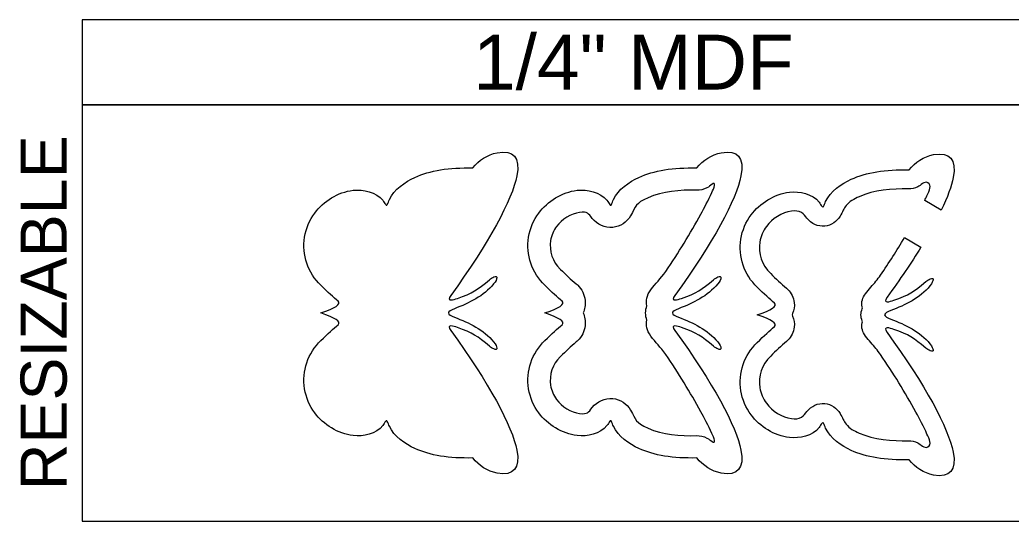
# Model space of a CAD drawing. Header units: millimetres. Extents: x -939 to 939, y -1518 to -1043.
# Drawn here: x -939 to 0, y -1518 to -1043 of the extents above; entities that cross this region are included whole.
import ezdxf

# ---------------------------------------------------------------- set-up
doc = ezdxf.new("R2010")
doc.units = ezdxf.units.MM
doc.header["$MEASUREMENT"] = 0
doc.layers.add('Camada 1', color=7, linetype='Continuous')
doc.styles.add('0', font='arial.ttf', dxfattribs={"height": 1})

msp = doc.modelspace()

# ---------------------------------------------------------------- linework, layer by layer
at = {"layer": 'Camada 1', "color": 142, "lineweight": 20}
for points in [[(-880.2749, -1123.1033), (167.0521, -1123.1033), (167.0521, -1042.6701), (-880.2749, -1042.6701), (-880.2749, -1123.1033)], [(-880.2749, -1517.6502), (167.0521, -1517.6502), (167.0521, -1123.1034), (-880.2749, -1123.1034), (-880.2749, -1517.6502)]]:
    msp.add_lwpolyline(points, close=True, dxfattribs=at)
at = {"layer": 'Camada 1', "color": 230, "lineweight": 20}
for points, knots in [([(-533.3645, -1320.3768), (-533.4945, -1318.9777), (-530.573, -1317.5491), (-527.4804, -1316.3495), (-527.4804, -1316.3495), (-513.7747, -1311.0348), (-499.9371, -1304.5508), (-490.4347, -1292.8722), (-490.4347, -1292.8722), (-486.5087, -1288.047), (-486.3388, -1284.547), (-490.244, -1286.2512), (-490.244, -1286.2512), (-491.726, -1286.8976), (-493.0512, -1287.8188), (-494.304, -1288.865), (-494.304, -1288.865), (-505.7175, -1298.3955), (-510.5003, -1301.6929), (-524.7805, -1306.6006), (-524.7805, -1306.6006), (-527.9621, -1307.694), (-535.9301, -1310.4295), (-531.1286, -1303.6982), (-531.1286, -1303.6982), (-494.9911, -1254.3962), (-472.7236, -1212.827), (-468.4391, -1190.347), (-468.4391, -1190.347), (-465.1142, -1173.0959), (-471.3146, -1165.8225), (-487.0404, -1168.5265), (-487.0404, -1168.5265), (-496.2148, -1170.5661), (-504.4178, -1175.6773), (-510.2919, -1183.014), (-510.2919, -1183.014), (-532.6038, -1182.402), (-550.8281, -1185.4486), (-565.1253, -1191.9343), (-565.1253, -1191.9343), (-574.4566, -1196.1672), (-584.6759, -1203.3938), (-589.2724, -1213.0514), (-589.2724, -1213.0514), (-589.9526, -1214.481), (-590.4506, -1216.4088), (-591.1829, -1217.6542), (-591.1829, -1217.6542), (-591.4062, -1218.0342), (-591.6416, -1218.277), (-591.8993, -1218.303), (-591.8993, -1218.303), (-592.1469, -1218.328), (-592.4202, -1218.1022), (-592.713, -1217.7294), (-592.713, -1217.7294), (-593.6969, -1216.4766), (-594.3517, -1214.9958), (-595.4383, -1213.6492), (-595.4383, -1213.6492), (-601.8588, -1205.6963), (-613.9592, -1203.0776), (-623.6287, -1204.1596), (-623.6287, -1204.1596), (-637.8607, -1205.7522), (-651.6945, -1214.6326), (-659.9741, -1225.7206), (-659.9741, -1225.7206), (-664.9106, -1232.3318), (-668.2661, -1240.1249), (-669.6022, -1248.5154), (-669.6022, -1248.5154), (-672.2846, -1265.3616), (-666.4818, -1282.4465), (-654.0943, -1294.1741), (-654.0943, -1294.1741), (-647.5271, -1300.6743), (-642.1018, -1305.6823), (-637.8182, -1309.1981), (-637.8182, -1309.1981), (-634.9123, -1312.0723), (-640.3378, -1315.7986), (-654.0943, -1320.3768), (-654.0943, -1320.3768), (-640.3378, -1324.955), (-634.9123, -1328.6813), (-637.8182, -1331.5555), (-637.8182, -1331.5555), (-642.1018, -1335.0713), (-647.5271, -1340.0793), (-654.0943, -1346.5795), (-654.0943, -1346.5795), (-666.4818, -1358.3071), (-672.2846, -1375.392), (-669.6022, -1392.2382), (-669.6022, -1392.2382), (-668.2661, -1400.6287), (-664.9106, -1408.4218), (-659.9741, -1415.033), (-659.9741, -1415.033), (-651.6945, -1426.121), (-637.8607, -1435.0014), (-623.6287, -1436.594), (-623.6287, -1436.594), (-613.9592, -1437.676), (-601.8588, -1435.0573), (-595.4383, -1427.1044), (-595.4383, -1427.1044), (-594.3517, -1425.7578), (-593.6969, -1424.277), (-592.713, -1423.0242), (-592.713, -1423.0242), (-592.4202, -1422.6514), (-592.1469, -1422.4256), (-591.8993, -1422.4506), (-591.8993, -1422.4506), (-591.6416, -1422.4766), (-591.4062, -1422.7194), (-591.1829, -1423.0994), (-591.1829, -1423.0994), (-590.4506, -1424.3448), (-589.9526, -1426.2726), (-589.2724, -1427.7022), (-589.2724, -1427.7022), (-584.6759, -1437.3598), (-574.4566, -1444.5864), (-565.1253, -1448.8193), (-565.1253, -1448.8193), (-550.8281, -1455.305), (-532.6038, -1458.3516), (-510.2919, -1457.7396), (-510.2919, -1457.7396), (-504.4178, -1465.0763), (-496.2148, -1470.1875), (-487.0404, -1472.2271), (-487.0404, -1472.2271), (-471.3146, -1474.9311), (-465.1142, -1467.6577), (-468.4391, -1450.4066), (-468.4391, -1450.4066), (-472.7236, -1427.9266), (-494.9911, -1386.3574), (-531.1286, -1337.0554), (-531.1286, -1337.0554), (-535.9301, -1330.3241), (-527.9621, -1333.0596), (-524.7805, -1334.153), (-524.7805, -1334.153), (-510.5003, -1339.0607), (-505.7175, -1342.3581), (-494.304, -1351.8886), (-494.304, -1351.8886), (-493.0512, -1352.9348), (-491.726, -1353.856), (-490.244, -1354.5024), (-490.244, -1354.5024), (-486.3388, -1356.2066), (-486.5087, -1352.7066), (-490.4347, -1347.8814), (-490.4347, -1347.8814), (-499.9371, -1336.2028), (-513.7747, -1329.7188), (-527.4804, -1324.4041), (-527.4804, -1324.4041), (-530.573, -1323.2045), (-533.4945, -1321.7759), (-533.3645, -1320.3768)], [0, 0, 0, 0, 0.02325581, 0.02325581, 0.02325581, 0.02325581, 0.04651163, 0.04651163, 0.04651163, 0.04651163, 0.06976744, 0.06976744, 0.06976744, 0.06976744, 0.09302326, 0.09302326, 0.09302326, 0.09302326, 0.11627907, 0.11627907, 0.11627907, 0.11627907, 0.13953488, 0.13953488, 0.13953488, 0.13953488, 0.1627907, 0.1627907, 0.1627907, 0.1627907, 0.18604651, 0.18604651, 0.18604651, 0.18604651, 0.20930233, 0.20930233, 0.20930233, 0.20930233, 0.23255814, 0.23255814, 0.23255814, 0.23255814, 0.25581395, 0.25581395, 0.25581395, 0.25581395, 0.27906977, 0.27906977, 0.27906977, 0.27906977, 0.30232558, 0.30232558, 0.30232558, 0.30232558, 0.3255814, 0.3255814, 0.3255814, 0.3255814, 0.34883721, 0.34883721, 0.34883721, 0.34883721, 0.37209302, 0.37209302, 0.37209302, 0.37209302, 0.39534884, 0.39534884, 0.39534884, 0.39534884, 0.41860465, 0.41860465, 0.41860465, 0.41860465, 0.44186047, 0.44186047, 0.44186047, 0.44186047, 0.46511628, 0.46511628, 0.46511628, 0.46511628, 0.48837209, 0.48837209, 0.48837209, 0.48837209, 0.51162791, 0.51162791, 0.51162791, 0.51162791, 0.53488372, 0.53488372, 0.53488372, 0.53488372, 0.55813953, 0.55813953, 0.55813953, 0.55813953, 0.58139535, 0.58139535, 0.58139535, 0.58139535, 0.60465116, 0.60465116, 0.60465116, 0.60465116, 0.62790698, 0.62790698, 0.62790698, 0.62790698, 0.65116279, 0.65116279, 0.65116279, 0.65116279, 0.6744186, 0.6744186, 0.6744186, 0.6744186, 0.69767442, 0.69767442, 0.69767442, 0.69767442, 0.72093023, 0.72093023, 0.72093023, 0.72093023, 0.74418605, 0.74418605, 0.74418605, 0.74418605, 0.76744186, 0.76744186, 0.76744186, 0.76744186, 0.79069767, 0.79069767, 0.79069767, 0.79069767, 0.81395349, 0.81395349, 0.81395349, 0.81395349, 0.8372093, 0.8372093, 0.8372093, 0.8372093, 0.86046512, 0.86046512, 0.86046512, 0.86046512, 0.88372093, 0.88372093, 0.88372093, 0.88372093, 0.90697674, 0.90697674, 0.90697674, 0.90697674, 0.93023256, 0.93023256, 0.93023256, 0.93023256, 0.95348837, 0.95348837, 0.95348837, 0.95348837, 1, 1, 1, 1]), ([(-321.0688, -1320.3768), (-321.1987, -1318.9777), (-318.2774, -1317.5491), (-315.1847, -1316.3496), (-315.1847, -1316.3496), (-301.479, -1311.0348), (-287.6412, -1304.5508), (-278.1389, -1292.8722), (-278.1389, -1292.8722), (-274.2129, -1288.047), (-274.043, -1284.547), (-277.9483, -1286.2512), (-277.9483, -1286.2512), (-279.4302, -1286.8976), (-280.7553, -1287.8188), (-282.0081, -1288.8651), (-282.0081, -1288.8651), (-293.4217, -1298.3955), (-298.2044, -1301.6929), (-312.4847, -1306.6006), (-312.4847, -1306.6006), (-315.6663, -1307.6941), (-323.6343, -1310.4295), (-318.8329, -1303.6982), (-318.8329, -1303.6982), (-282.6953, -1254.3962), (-260.4277, -1212.827), (-256.1432, -1190.3471), (-256.1432, -1190.3471), (-252.8183, -1173.0959), (-259.0187, -1165.8225), (-274.7445, -1168.5265), (-274.7445, -1168.5265), (-283.919, -1170.5662), (-292.1219, -1175.6774), (-297.996, -1183.014), (-297.996, -1183.014), (-320.3081, -1182.4021), (-338.5324, -1185.4486), (-352.8296, -1191.9343), (-352.8296, -1191.9343), (-362.1609, -1196.1673), (-372.3802, -1203.3937), (-376.9766, -1213.0514), (-376.9766, -1213.0514), (-377.6569, -1214.481), (-378.1549, -1216.4089), (-378.8872, -1217.6543), (-378.8872, -1217.6543), (-379.1104, -1218.0342), (-379.3458, -1218.277), (-379.6036, -1218.3031), (-379.6036, -1218.3031), (-379.8512, -1218.3281), (-380.1244, -1218.1023), (-380.4173, -1217.7295), (-380.4173, -1217.7295), (-381.4012, -1216.4767), (-382.0559, -1214.9957), (-383.1426, -1213.6493), (-383.1426, -1213.6493), (-389.5631, -1205.6963), (-401.6635, -1203.0777), (-411.333, -1204.1596), (-411.333, -1204.1596), (-425.565, -1205.7523), (-439.3988, -1214.6325), (-447.6784, -1225.7206), (-447.6784, -1225.7206), (-452.6149, -1232.3319), (-455.9704, -1240.1248), (-457.3065, -1248.5155), (-457.3065, -1248.5155), (-459.9889, -1265.3616), (-454.1861, -1282.4465), (-441.7986, -1294.1741), (-441.7986, -1294.1741), (-435.2314, -1300.6743), (-429.806, -1305.6823), (-425.5224, -1309.1982), (-425.5224, -1309.1982), (-422.6166, -1312.0723), (-428.042, -1315.7986), (-441.7986, -1320.3768), (-441.7986, -1320.3768), (-428.042, -1324.955), (-422.6166, -1328.6813), (-425.5224, -1331.5555), (-425.5224, -1331.5555), (-429.806, -1335.0714), (-435.2314, -1340.0793), (-441.7986, -1346.5796), (-441.7986, -1346.5796), (-454.1861, -1358.3072), (-459.9889, -1375.392), (-457.3065, -1392.2381), (-457.3065, -1392.2381), (-455.9704, -1400.6288), (-452.6149, -1408.4217), (-447.6784, -1415.033), (-447.6784, -1415.033), (-439.3988, -1426.1211), (-425.565, -1435.0014), (-411.333, -1436.594), (-411.333, -1436.594), (-401.6635, -1437.676), (-389.5631, -1435.0573), (-383.1426, -1427.1043), (-383.1426, -1427.1043), (-382.0559, -1425.7579), (-381.4012, -1424.277), (-380.4173, -1423.0242), (-380.4173, -1423.0242), (-380.1244, -1422.6514), (-379.8512, -1422.4256), (-379.6036, -1422.4506), (-379.6036, -1422.4506), (-379.3458, -1422.4766), (-379.1104, -1422.7195), (-378.8872, -1423.0994), (-378.8872, -1423.0994), (-378.1549, -1424.3447), (-377.6569, -1426.2727), (-376.9766, -1427.7023), (-376.9766, -1427.7023), (-372.3802, -1437.3599), (-362.1609, -1444.5864), (-352.8296, -1448.8193), (-352.8296, -1448.8193), (-338.5324, -1455.305), (-320.3081, -1458.3516), (-297.996, -1457.7396), (-297.996, -1457.7396), (-292.1219, -1465.0763), (-283.919, -1470.1875), (-274.7445, -1472.2271), (-274.7445, -1472.2271), (-259.0187, -1474.9311), (-252.8183, -1467.6577), (-256.1432, -1450.4066), (-256.1432, -1450.4066), (-260.4277, -1427.9267), (-282.6953, -1386.3574), (-318.8329, -1337.0554), (-318.8329, -1337.0554), (-323.6343, -1330.3242), (-315.6663, -1333.0596), (-312.4847, -1334.153), (-312.4847, -1334.153), (-298.2044, -1339.0608), (-293.4217, -1342.3581), (-282.0081, -1351.8885), (-282.0081, -1351.8885), (-280.7553, -1352.9348), (-279.4302, -1353.856), (-277.9483, -1354.5025), (-277.9483, -1354.5025), (-274.043, -1356.2067), (-274.2129, -1352.7067), (-278.1389, -1347.8814), (-278.1389, -1347.8814), (-287.6412, -1336.2028), (-301.479, -1329.7188), (-315.1847, -1324.4041), (-315.1847, -1324.4041), (-318.2774, -1323.2045), (-321.1987, -1321.776), (-321.0688, -1320.3768)], [0, 0, 0, 0, 0.02325581, 0.02325581, 0.02325581, 0.02325581, 0.04651163, 0.04651163, 0.04651163, 0.04651163, 0.06976744, 0.06976744, 0.06976744, 0.06976744, 0.09302326, 0.09302326, 0.09302326, 0.09302326, 0.11627907, 0.11627907, 0.11627907, 0.11627907, 0.13953488, 0.13953488, 0.13953488, 0.13953488, 0.1627907, 0.1627907, 0.1627907, 0.1627907, 0.18604651, 0.18604651, 0.18604651, 0.18604651, 0.20930233, 0.20930233, 0.20930233, 0.20930233, 0.23255814, 0.23255814, 0.23255814, 0.23255814, 0.25581395, 0.25581395, 0.25581395, 0.25581395, 0.27906977, 0.27906977, 0.27906977, 0.27906977, 0.30232558, 0.30232558, 0.30232558, 0.30232558, 0.3255814, 0.3255814, 0.3255814, 0.3255814, 0.34883721, 0.34883721, 0.34883721, 0.34883721, 0.37209302, 0.37209302, 0.37209302, 0.37209302, 0.39534884, 0.39534884, 0.39534884, 0.39534884, 0.41860465, 0.41860465, 0.41860465, 0.41860465, 0.44186047, 0.44186047, 0.44186047, 0.44186047, 0.46511628, 0.46511628, 0.46511628, 0.46511628, 0.48837209, 0.48837209, 0.48837209, 0.48837209, 0.51162791, 0.51162791, 0.51162791, 0.51162791, 0.53488372, 0.53488372, 0.53488372, 0.53488372, 0.55813953, 0.55813953, 0.55813953, 0.55813953, 0.58139535, 0.58139535, 0.58139535, 0.58139535, 0.60465116, 0.60465116, 0.60465116, 0.60465116, 0.62790698, 0.62790698, 0.62790698, 0.62790698, 0.65116279, 0.65116279, 0.65116279, 0.65116279, 0.6744186, 0.6744186, 0.6744186, 0.6744186, 0.69767442, 0.69767442, 0.69767442, 0.69767442, 0.72093023, 0.72093023, 0.72093023, 0.72093023, 0.74418605, 0.74418605, 0.74418605, 0.74418605, 0.76744186, 0.76744186, 0.76744186, 0.76744186, 0.79069767, 0.79069767, 0.79069767, 0.79069767, 0.81395349, 0.81395349, 0.81395349, 0.81395349, 0.8372093, 0.8372093, 0.8372093, 0.8372093, 0.86046512, 0.86046512, 0.86046512, 0.86046512, 0.88372093, 0.88372093, 0.88372093, 0.88372093, 0.90697674, 0.90697674, 0.90697674, 0.90697674, 0.93023256, 0.93023256, 0.93023256, 0.93023256, 0.95348837, 0.95348837, 0.95348837, 0.95348837, 1, 1, 1, 1]), ([(-97.3777, -1202.9404), (-94.3362, -1203.0238), (-91.3215, -1202.4255), (-88.608, -1201.0305), (-88.608, -1201.0305), (-86.9424, -1200.1741), (-85.632, -1198.8886), (-84.1042, -1197.823), (-84.1042, -1197.823), (-82.6071, -1196.7788), (-80.7896, -1196.0919), (-79.0407, -1197.045), (-79.0407, -1197.045), (-77.163, -1198.0682), (-76.6849, -1200.0921), (-77.0457, -1202.0656), (-77.0457, -1202.0656), (-77.4662, -1204.3648), (-78.8943, -1207.1158), (-79.8629, -1209.282), (-79.8629, -1209.282), (-80.5443, -1210.8059), (-81.2461, -1212.3212), (-81.9651, -1213.8287), (-81.9651, -1213.8287), (-81.9651, -1213.8287), (-66.3318, -1223.0689), (-66.3318, -1223.0689), (-66.3318, -1223.0689), (-60.3904, -1210.6702), (-56.5598, -1200.1927), (-55.0279, -1192.1553), (-55.0279, -1192.1553), (-51.703, -1174.9042), (-57.9034, -1167.6308), (-73.6292, -1170.3348), (-73.6292, -1170.3348), (-82.8036, -1172.3744), (-91.0066, -1177.4856), (-96.8807, -1184.8223), (-96.8807, -1184.8223), (-119.1927, -1184.2103), (-137.417, -1187.2569), (-151.7142, -1193.7426), (-151.7142, -1193.7426), (-161.0455, -1197.9755), (-171.2648, -1205.2021), (-175.8613, -1214.8597), (-175.8613, -1214.8597), (-176.5415, -1216.2893), (-177.0395, -1218.2171), (-177.7718, -1219.4625), (-177.7718, -1219.4625), (-177.9951, -1219.8425), (-178.2305, -1220.0853), (-178.4882, -1220.1113), (-178.4882, -1220.1113), (-178.7358, -1220.1363), (-179.0091, -1219.9105), (-179.3019, -1219.5377), (-179.3019, -1219.5377), (-180.2858, -1218.2849), (-180.9406, -1216.8041), (-182.0272, -1215.4575), (-182.0272, -1215.4575), (-188.4477, -1207.5046), (-200.5481, -1204.8859), (-210.2176, -1205.9679), (-210.2176, -1205.9679), (-224.4496, -1207.5605), (-238.2834, -1216.4409), (-246.563, -1227.5289), (-246.563, -1227.5289), (-251.4995, -1234.1401), (-254.855, -1241.9332), (-256.1911, -1250.3237), (-256.1911, -1250.3237), (-258.8735, -1267.1699), (-253.0707, -1284.2548), (-240.6832, -1295.9824), (-240.6832, -1295.9824), (-234.116, -1302.4826), (-228.6907, -1307.4906), (-224.4071, -1311.0064), (-224.4071, -1311.0064), (-221.5012, -1313.8806), (-226.9267, -1317.6069), (-240.6832, -1322.1851), (-240.6832, -1322.1851), (-226.9267, -1326.7633), (-221.5012, -1330.4896), (-224.4071, -1333.3638), (-224.4071, -1333.3638), (-228.6907, -1336.8796), (-234.116, -1341.8876), (-240.6832, -1348.3878), (-240.6832, -1348.3878), (-253.0707, -1360.1154), (-258.8735, -1377.2003), (-256.1911, -1394.0465), (-256.1911, -1394.0465), (-254.855, -1402.437), (-251.4995, -1410.2301), (-246.563, -1416.8413), (-246.563, -1416.8413), (-238.2834, -1427.9293), (-224.4496, -1436.8097), (-210.2176, -1438.4023), (-210.2176, -1438.4023), (-200.5481, -1439.4843), (-188.4477, -1436.8656), (-182.0272, -1428.9127), (-182.0272, -1428.9127), (-180.9406, -1427.5661), (-180.2858, -1426.0853), (-179.3019, -1424.8325), (-179.3019, -1424.8325), (-179.0091, -1424.4597), (-178.7358, -1424.2339), (-178.4882, -1424.2589), (-178.4882, -1424.2589), (-178.2305, -1424.2849), (-177.9951, -1424.5277), (-177.7718, -1424.9077), (-177.7718, -1424.9077), (-177.0395, -1426.1531), (-176.5415, -1428.0809), (-175.8613, -1429.5105), (-175.8613, -1429.5105), (-171.2648, -1439.1681), (-161.0455, -1446.3947), (-151.7142, -1450.6276), (-151.7142, -1450.6276), (-137.417, -1457.1133), (-119.1927, -1460.1599), (-96.8807, -1459.5479), (-96.8807, -1459.5479), (-91.0066, -1466.8846), (-82.8036, -1471.9958), (-73.6292, -1474.0354), (-73.6292, -1474.0354), (-57.9034, -1476.7394), (-51.703, -1469.466), (-55.0279, -1452.2149), (-55.0279, -1452.2149), (-59.3124, -1429.7349), (-81.5799, -1388.1657), (-117.7175, -1338.8637), (-117.7175, -1338.8637), (-122.519, -1332.1324), (-114.551, -1334.8679), (-111.3694, -1335.9613), (-111.3694, -1335.9613), (-97.0891, -1340.869), (-92.3063, -1344.1664), (-80.8928, -1353.6969), (-80.8928, -1353.6969), (-79.64, -1354.7431), (-78.3148, -1355.6643), (-76.8328, -1356.3107), (-76.8328, -1356.3107), (-72.9276, -1358.0149), (-73.0975, -1354.5149), (-77.0235, -1349.6897), (-77.0235, -1349.6897), (-86.5259, -1338.0111), (-100.3635, -1331.5271), (-114.0693, -1326.2124), (-114.0693, -1326.2124), (-117.1619, -1325.0128), (-120.0834, -1323.5842), (-119.9534, -1322.1851), (-119.9534, -1322.1851), (-120.0834, -1320.786), (-117.1619, -1319.3574), (-114.0693, -1318.1578), (-114.0693, -1318.1578), (-100.3635, -1312.8431), (-86.5259, -1306.3591), (-77.0235, -1294.6805), (-77.0235, -1294.6805), (-73.0975, -1289.8553), (-72.9276, -1286.3553), (-76.8328, -1288.0595), (-76.8328, -1288.0595), (-78.3148, -1288.7059), (-79.64, -1289.6271), (-80.8928, -1290.6733), (-80.8928, -1290.6733), (-92.3063, -1300.2038), (-97.0891, -1303.5012), (-111.3694, -1308.4089), (-111.3694, -1308.4089), (-114.551, -1309.5023), (-122.519, -1312.2378), (-117.7175, -1305.5065), (-117.7175, -1305.5065), (-105.361, -1288.6486), (-94.626, -1272.6949), (-85.6772, -1258.0992), (-85.6772, -1258.0992), (-85.6772, -1258.0992), (-101.1414, -1248.9589), (-101.1414, -1248.9589), (-101.1414, -1248.9589), (-108.3071, -1261.0684), (-115.8706, -1272.9606), (-123.8304, -1284.5227), (-123.8304, -1284.5227), (-126.6207, -1288.5758), (-129.6901, -1292.1745), (-132.9028, -1295.8815), (-132.9028, -1295.8815), (-134.6805, -1297.9327), (-136.4364, -1299.9907), (-138.0841, -1302.1494), (-138.0841, -1302.1494), (-140.88, -1305.8125), (-142.3098, -1310.1047), (-141.177, -1314.6734), (-141.177, -1314.6734), (-141.0245, -1315.2883), (-141.0576, -1315.8569), (-141.2803, -1316.45), (-141.2803, -1316.45), (-141.9726, -1318.2939), (-142.3313, -1320.2196), (-142.4033, -1322.1851), (-142.4033, -1322.1851), (-142.3313, -1324.1506), (-141.9726, -1326.0763), (-141.2803, -1327.9202), (-141.2803, -1327.9202), (-141.0576, -1328.5133), (-141.0245, -1329.0819), (-141.177, -1329.6968), (-141.177, -1329.6968), (-142.3098, -1334.2655), (-140.88, -1338.5577), (-138.0841, -1342.2208), (-138.0841, -1342.2208), (-136.4364, -1344.3795), (-134.6805, -1346.4375), (-132.9028, -1348.4887), (-132.9028, -1348.4887), (-129.6901, -1352.1957), (-126.6207, -1355.7944), (-123.8304, -1359.8475), (-123.8304, -1359.8475), (-111.7576, -1377.384), (-100.5965, -1395.6797), (-90.3524, -1414.3417), (-90.3524, -1414.3417), (-86.6259, -1421.1304), (-83.025, -1428.0164), (-79.8629, -1435.0882), (-79.8629, -1435.0882), (-78.8943, -1437.2544), (-77.4662, -1440.0054), (-77.0457, -1442.3046), (-77.0457, -1442.3046), (-76.6849, -1444.2781), (-77.163, -1446.302), (-79.0407, -1447.3252), (-79.0407, -1447.3252), (-80.7896, -1448.2783), (-82.6071, -1447.5914), (-84.1042, -1446.5472), (-84.1042, -1446.5472), (-85.632, -1445.4816), (-86.9424, -1444.1961), (-88.608, -1443.3397), (-88.608, -1443.3397), (-91.3215, -1441.9447), (-94.3362, -1441.3464), (-97.3777, -1441.4298), (-97.3777, -1441.4298), (-112.7517, -1441.8514), (-130.075, -1440.541), (-144.2265, -1434.1215), (-144.2265, -1434.1215), (-148.7124, -1432.0866), (-153.4934, -1429.7512), (-156.5003, -1425.7001), (-156.5003, -1425.7001), (-157.5301, -1424.3127), (-158.3427, -1422.7932), (-159.139, -1421.2646), (-159.139, -1421.2646), (-160.114, -1419.3928), (-161.0762, -1417.5431), (-162.1471, -1415.7217), (-162.1471, -1415.7217), (-165.266, -1410.4167), (-170.508, -1406.8478), (-176.6667, -1406.2257), (-176.6667, -1406.2257), (-183.1886, -1405.5669), (-189.538, -1408.5214), (-193.556, -1413.6371), (-193.556, -1413.6371), (-195.0543, -1415.5446), (-196.5581, -1417.8189), (-198.6289, -1419.1361), (-198.6289, -1419.1361), (-201.4719, -1420.9445), (-204.9935, -1420.7487), (-208.2019, -1420.3897), (-208.2019, -1420.3897), (-217.2466, -1419.3775), (-226.6514, -1413.2137), (-232.0401, -1405.997), (-232.0401, -1405.997), (-235.2917, -1401.6425), (-237.4371, -1396.5633), (-238.2917, -1391.1963), (-238.2917, -1391.1963), (-240.0198, -1380.3439), (-236.2103, -1369.1203), (-228.2346, -1361.5615), (-228.2346, -1361.5615), (-228.2346, -1361.5615), (-227.9207, -1361.2577), (-227.9207, -1361.2577), (-227.9207, -1361.2577), (-223.0803, -1356.4669), (-218.1757, -1351.6976), (-212.908, -1347.374), (-212.908, -1347.374), (-212.4724, -1347.0164), (-212.0616, -1346.6462), (-211.6609, -1346.2499), (-211.6609, -1346.2499), (-208.2726, -1342.8984), (-206.1112, -1338.5614), (-205.6252, -1333.8088), (-205.6252, -1333.8088), (-205.2582, -1330.2197), (-205.6844, -1326.7342), (-207.2057, -1323.4442), (-207.2057, -1323.4442), (-207.5881, -1322.6171), (-207.5881, -1321.7531), (-207.2057, -1320.926), (-207.2057, -1320.926), (-205.6844, -1317.636), (-205.2582, -1314.1505), (-205.6252, -1310.5614), (-205.6252, -1310.5614), (-206.1112, -1305.8088), (-208.2726, -1301.4718), (-211.6609, -1298.1203), (-211.6609, -1298.1203), (-212.0616, -1297.724), (-212.4724, -1297.3538), (-212.908, -1296.9962), (-212.908, -1296.9962), (-218.1757, -1292.6726), (-223.0803, -1287.9033), (-227.9207, -1283.1125), (-227.9207, -1283.1125), (-227.9207, -1283.1125), (-228.2346, -1282.8087), (-228.2346, -1282.8087), (-228.2346, -1282.8087), (-236.2103, -1275.2499), (-240.0198, -1264.0263), (-238.2917, -1253.1739), (-238.2917, -1253.1739), (-237.4371, -1247.8069), (-235.2917, -1242.7277), (-232.0401, -1238.3732), (-232.0401, -1238.3732), (-226.6514, -1231.1565), (-217.2466, -1224.9927), (-208.2019, -1223.9805), (-208.2019, -1223.9805), (-204.9935, -1223.6215), (-201.4719, -1223.4257), (-198.6289, -1225.2341), (-198.6289, -1225.2341), (-196.5581, -1226.5513), (-195.0543, -1228.8256), (-193.556, -1230.7331), (-193.556, -1230.7331), (-189.538, -1235.8488), (-183.1886, -1238.8033), (-176.6667, -1238.1445), (-176.6667, -1238.1445), (-170.508, -1237.5224), (-165.266, -1233.9535), (-162.1471, -1228.6485), (-162.1471, -1228.6485), (-161.0762, -1226.8271), (-160.114, -1224.9774), (-159.139, -1223.1056), (-159.139, -1223.1056), (-158.3427, -1221.577), (-157.5301, -1220.0575), (-156.5003, -1218.6701), (-156.5003, -1218.6701), (-153.4934, -1214.619), (-148.7124, -1212.2836), (-144.2265, -1210.2487), (-144.2265, -1210.2487), (-130.075, -1203.8292), (-112.7517, -1202.5188), (-97.3777, -1202.9404)], [0, 0, 0, 0, 0.00970874, 0.00970874, 0.00970874, 0.00970874, 0.01941748, 0.01941748, 0.01941748, 0.01941748, 0.02912621, 0.02912621, 0.02912621, 0.02912621, 0.03883495, 0.03883495, 0.03883495, 0.03883495, 0.04854369, 0.04854369, 0.04854369, 0.04854369, 0.05825243, 0.05825243, 0.05825243, 0.05825243, 0.06796117, 0.06796117, 0.06796117, 0.06796117, 0.0776699, 0.0776699, 0.0776699, 0.0776699, 0.08737864, 0.08737864, 0.08737864, 0.08737864, 0.09708738, 0.09708738, 0.09708738, 0.09708738, 0.10679612, 0.10679612, 0.10679612, 0.10679612, 0.11650485, 0.11650485, 0.11650485, 0.11650485, 0.12621359, 0.12621359, 0.12621359, 0.12621359, 0.13592233, 0.13592233, 0.13592233, 0.13592233, 0.14563107, 0.14563107, 0.14563107, 0.14563107, 0.15533981, 0.15533981, 0.15533981, 0.15533981, 0.16504854, 0.16504854, 0.16504854, 0.16504854, 0.17475728, 0.17475728, 0.17475728, 0.17475728, 0.18446602, 0.18446602, 0.18446602, 0.18446602, 0.19417476, 0.19417476, 0.19417476, 0.19417476, 0.2038835, 0.2038835, 0.2038835, 0.2038835, 0.21359223, 0.21359223, 0.21359223, 0.21359223, 0.22330097, 0.22330097, 0.22330097, 0.22330097, 0.23300971, 0.23300971, 0.23300971, 0.23300971, 0.24271845, 0.24271845, 0.24271845, 0.24271845, 0.25242718, 0.25242718, 0.25242718, 0.25242718, 0.26213592, 0.26213592, 0.26213592, 0.26213592, 0.27184466, 0.27184466, 0.27184466, 0.27184466, 0.2815534, 0.2815534, 0.2815534, 0.2815534, 0.29126214, 0.29126214, 0.29126214, 0.29126214, 0.30097087, 0.30097087, 0.30097087, 0.30097087, 0.31067961, 0.31067961, 0.31067961, 0.31067961, 0.32038835, 0.32038835, 0.32038835, 0.32038835, 0.33009709, 0.33009709, 0.33009709, 0.33009709, 0.33980583, 0.33980583, 0.33980583, 0.33980583, 0.34951456, 0.34951456, 0.34951456, 0.34951456, 0.3592233, 0.3592233, 0.3592233, 0.3592233, 0.36893204, 0.36893204, 0.36893204, 0.36893204, 0.37864078, 0.37864078, 0.37864078, 0.37864078, 0.38834951, 0.38834951, 0.38834951, 0.38834951, 0.39805825, 0.39805825, 0.39805825, 0.39805825, 0.40776699, 0.40776699, 0.40776699, 0.40776699, 0.41747573, 0.41747573, 0.41747573, 0.41747573, 0.42718447, 0.42718447, 0.42718447, 0.42718447, 0.4368932, 0.4368932, 0.4368932, 0.4368932, 0.44660194, 0.44660194, 0.44660194, 0.44660194, 0.45631068, 0.45631068, 0.45631068, 0.45631068, 0.46601942, 0.46601942, 0.46601942, 0.46601942, 0.47572816, 0.47572816, 0.47572816, 0.47572816, 0.48543689, 0.48543689, 0.48543689, 0.48543689, 0.49514563, 0.49514563, 0.49514563, 0.49514563, 0.50485437, 0.50485437, 0.50485437, 0.50485437, 0.51456311, 0.51456311, 0.51456311, 0.51456311, 0.52427184, 0.52427184, 0.52427184, 0.52427184, 0.53398058, 0.53398058, 0.53398058, 0.53398058, 0.54368932, 0.54368932, 0.54368932, 0.54368932, 0.55339806, 0.55339806, 0.55339806, 0.55339806, 0.5631068, 0.5631068, 0.5631068, 0.5631068, 0.57281553, 0.57281553, 0.57281553, 0.57281553, 0.58252427, 0.58252427, 0.58252427, 0.58252427, 0.59223301, 0.59223301, 0.59223301, 0.59223301, 0.60194175, 0.60194175, 0.60194175, 0.60194175, 0.61165049, 0.61165049, 0.61165049, 0.61165049, 0.62135922, 0.62135922, 0.62135922, 0.62135922, 0.63106796, 0.63106796, 0.63106796, 0.63106796, 0.6407767, 0.6407767, 0.6407767, 0.6407767, 0.65048544, 0.65048544, 0.65048544, 0.65048544, 0.66019417, 0.66019417, 0.66019417, 0.66019417, 0.66990291, 0.66990291, 0.66990291, 0.66990291, 0.67961165, 0.67961165, 0.67961165, 0.67961165, 0.68932039, 0.68932039, 0.68932039, 0.68932039, 0.69902913, 0.69902913, 0.69902913, 0.69902913, 0.70873786, 0.70873786, 0.70873786, 0.70873786, 0.7184466, 0.7184466, 0.7184466, 0.7184466, 0.72815534, 0.72815534, 0.72815534, 0.72815534, 0.73786408, 0.73786408, 0.73786408, 0.73786408, 0.74757282, 0.74757282, 0.74757282, 0.74757282, 0.75728155, 0.75728155, 0.75728155, 0.75728155, 0.76699029, 0.76699029, 0.76699029, 0.76699029, 0.77669903, 0.77669903, 0.77669903, 0.77669903, 0.78640777, 0.78640777, 0.78640777, 0.78640777, 0.7961165, 0.7961165, 0.7961165, 0.7961165, 0.80582524, 0.80582524, 0.80582524, 0.80582524, 0.81553398, 0.81553398, 0.81553398, 0.81553398, 0.82524272, 0.82524272, 0.82524272, 0.82524272, 0.83495146, 0.83495146, 0.83495146, 0.83495146, 0.84466019, 0.84466019, 0.84466019, 0.84466019, 0.85436893, 0.85436893, 0.85436893, 0.85436893, 0.86407767, 0.86407767, 0.86407767, 0.86407767, 0.87378641, 0.87378641, 0.87378641, 0.87378641, 0.88349515, 0.88349515, 0.88349515, 0.88349515, 0.89320388, 0.89320388, 0.89320388, 0.89320388, 0.90291262, 0.90291262, 0.90291262, 0.90291262, 0.91262136, 0.91262136, 0.91262136, 0.91262136, 0.9223301, 0.9223301, 0.9223301, 0.9223301, 0.93203883, 0.93203883, 0.93203883, 0.93203883, 0.94174757, 0.94174757, 0.94174757, 0.94174757, 0.95145631, 0.95145631, 0.95145631, 0.95145631, 0.96116505, 0.96116505, 0.96116505, 0.96116505, 0.97087379, 0.97087379, 0.97087379, 0.97087379, 0.98058252, 0.98058252, 0.98058252, 0.98058252, 1, 1, 1, 1]), ([(-341.5842, -1298.5209), (-345.52, -1303.6778), (-346.3601, -1308.9254), (-345.2041, -1313.5871), (-345.2041, -1313.5871), (-345.9804, -1315.6543), (-346.4419, -1317.9128), (-346.5205, -1320.3768), (-346.5205, -1320.3768), (-346.4419, -1322.8408), (-345.9804, -1325.0994), (-345.2041, -1327.1666), (-345.2041, -1327.1666), (-346.3601, -1331.8283), (-345.52, -1337.0759), (-341.5842, -1342.2327), (-341.5842, -1342.2327), (-336.9068, -1348.3607), (-332.3708, -1352.5444), (-327.4167, -1359.7405), (-327.4167, -1359.7405), (-315.4402, -1377.1371), (-304.0626, -1395.8235), (-294.0976, -1413.9771), (-294.0976, -1413.9771), (-290.9187, -1419.7682), (-287.0428, -1427.0666), (-283.7171, -1434.5045), (-283.7171, -1434.5045), (-282.9454, -1436.2305), (-281.4288, -1439.3031), (-281.1121, -1441.0358), (-281.1121, -1441.0358), (-280.9617, -1441.858), (-281.03, -1442.5766), (-281.5916, -1442.8827), (-281.5916, -1442.8827), (-282.0501, -1443.1325), (-282.7631, -1442.7946), (-283.5035, -1442.2783), (-283.5035, -1442.2783), (-285.3092, -1441.0186), (-286.2607, -1439.9384), (-288.3517, -1438.8633), (-288.3517, -1438.8633), (-291.4155, -1437.2881), (-294.867, -1436.521), (-298.5752, -1436.6226), (-298.5752, -1436.6226), (-313.399, -1437.0292), (-330.4166, -1435.7896), (-344.1026, -1429.5812), (-344.1026, -1429.5812), (-356.5224, -1423.9474), (-355.0918, -1421.8912), (-360.6763, -1412.3929), (-360.6763, -1412.3929), (-364.2668, -1406.2856), (-370.3447, -1402.1534), (-377.4806, -1401.4326), (-377.4806, -1401.4326), (-385.0503, -1400.668), (-392.3933, -1404.0715), (-397.0307, -1409.9757), (-397.0307, -1409.9757), (-400.7732, -1414.7406), (-401.276, -1416.4626), (-408.9837, -1415.6), (-408.9837, -1415.6), (-417.2104, -1414.6795), (-425.8732, -1408.927), (-430.7517, -1402.3938), (-430.7517, -1402.3938), (-433.7138, -1398.4269), (-435.6657, -1393.8056), (-436.4443, -1388.9163), (-436.4443, -1388.9163), (-438.0236, -1378.9985), (-434.5679, -1368.8245), (-427.2752, -1361.9202), (-427.2752, -1361.9202), (-427.2752, -1361.9202), (-426.9376, -1361.5935), (-426.9376, -1361.5935), (-426.9376, -1361.5935), (-422.2064, -1356.9105), (-417.2682, -1352.1101), (-412.12, -1347.8846), (-412.12, -1347.8846), (-411.5895, -1347.4493), (-411.1545, -1347.0572), (-410.6666, -1346.5745), (-410.6666, -1346.5745), (-406.7855, -1342.7357), (-404.3134, -1337.7544), (-403.7562, -1332.3057), (-403.7562, -1332.3057), (-403.2887, -1327.7356), (-404.0176, -1323.7947), (-405.5981, -1320.3768), (-405.5981, -1320.3768), (-404.0176, -1316.959), (-403.2887, -1313.0181), (-403.7562, -1308.448), (-403.7562, -1308.448), (-404.3134, -1302.9992), (-406.7855, -1298.018), (-410.6666, -1294.1791), (-410.6666, -1294.1791), (-411.1545, -1293.6965), (-411.5895, -1293.3044), (-412.12, -1292.869), (-412.12, -1292.869), (-417.2682, -1288.6435), (-422.2064, -1283.8431), (-426.9376, -1279.1601), (-426.9376, -1279.1601), (-426.9376, -1279.1601), (-427.2752, -1278.8334), (-427.2752, -1278.8334), (-427.2752, -1278.8334), (-434.5679, -1271.9291), (-438.0236, -1261.7551), (-436.4443, -1251.8374), (-436.4443, -1251.8374), (-435.6657, -1246.948), (-433.7138, -1242.3267), (-430.7517, -1238.3598), (-430.7517, -1238.3598), (-425.8732, -1231.8266), (-417.2104, -1226.0742), (-408.9837, -1225.1536), (-408.9837, -1225.1536), (-401.276, -1224.2911), (-400.7732, -1226.013), (-397.0307, -1230.778), (-397.0307, -1230.778), (-392.3933, -1236.6821), (-385.0503, -1240.0856), (-377.4806, -1239.3211), (-377.4806, -1239.3211), (-370.3447, -1238.6003), (-364.2668, -1234.4681), (-360.6763, -1228.3607), (-360.6763, -1228.3607), (-355.0918, -1218.8624), (-356.5224, -1216.8062), (-344.1026, -1211.1724), (-344.1026, -1211.1724), (-330.4166, -1204.9641), (-313.399, -1203.7244), (-298.5752, -1204.1311), (-298.5752, -1204.1311), (-294.867, -1204.2326), (-291.4155, -1203.4655), (-288.3517, -1201.8903), (-288.3517, -1201.8903), (-286.2607, -1200.8153), (-285.3092, -1199.735), (-283.5035, -1198.4753), (-283.5035, -1198.4753), (-282.7631, -1197.959), (-282.0501, -1197.6212), (-281.5916, -1197.871), (-281.5916, -1197.871), (-281.03, -1198.177), (-280.9617, -1198.8956), (-281.1121, -1199.7178), (-281.1121, -1199.7178), (-281.4288, -1201.4506), (-282.9454, -1204.5231), (-283.7171, -1206.2491), (-283.7171, -1206.2491), (-287.0428, -1213.687), (-290.9187, -1220.9854), (-294.0976, -1226.7765), (-294.0976, -1226.7765), (-304.0626, -1244.9302), (-315.4402, -1263.6165), (-327.4167, -1281.0132), (-327.4167, -1281.0132), (-332.3708, -1288.2092), (-336.9068, -1292.393), (-341.5842, -1298.5209)], [0, 0, 0, 0, 0.0212766, 0.0212766, 0.0212766, 0.0212766, 0.04255319, 0.04255319, 0.04255319, 0.04255319, 0.06382979, 0.06382979, 0.06382979, 0.06382979, 0.08510638, 0.08510638, 0.08510638, 0.08510638, 0.10638298, 0.10638298, 0.10638298, 0.10638298, 0.12765957, 0.12765957, 0.12765957, 0.12765957, 0.14893617, 0.14893617, 0.14893617, 0.14893617, 0.17021277, 0.17021277, 0.17021277, 0.17021277, 0.19148936, 0.19148936, 0.19148936, 0.19148936, 0.21276596, 0.21276596, 0.21276596, 0.21276596, 0.23404255, 0.23404255, 0.23404255, 0.23404255, 0.25531915, 0.25531915, 0.25531915, 0.25531915, 0.27659574, 0.27659574, 0.27659574, 0.27659574, 0.29787234, 0.29787234, 0.29787234, 0.29787234, 0.31914894, 0.31914894, 0.31914894, 0.31914894, 0.34042553, 0.34042553, 0.34042553, 0.34042553, 0.36170213, 0.36170213, 0.36170213, 0.36170213, 0.38297872, 0.38297872, 0.38297872, 0.38297872, 0.40425532, 0.40425532, 0.40425532, 0.40425532, 0.42553191, 0.42553191, 0.42553191, 0.42553191, 0.44680851, 0.44680851, 0.44680851, 0.44680851, 0.46808511, 0.46808511, 0.46808511, 0.46808511, 0.4893617, 0.4893617, 0.4893617, 0.4893617, 0.5106383, 0.5106383, 0.5106383, 0.5106383, 0.53191489, 0.53191489, 0.53191489, 0.53191489, 0.55319149, 0.55319149, 0.55319149, 0.55319149, 0.57446809, 0.57446809, 0.57446809, 0.57446809, 0.59574468, 0.59574468, 0.59574468, 0.59574468, 0.61702128, 0.61702128, 0.61702128, 0.61702128, 0.63829787, 0.63829787, 0.63829787, 0.63829787, 0.65957447, 0.65957447, 0.65957447, 0.65957447, 0.68085106, 0.68085106, 0.68085106, 0.68085106, 0.70212766, 0.70212766, 0.70212766, 0.70212766, 0.72340426, 0.72340426, 0.72340426, 0.72340426, 0.74468085, 0.74468085, 0.74468085, 0.74468085, 0.76595745, 0.76595745, 0.76595745, 0.76595745, 0.78723404, 0.78723404, 0.78723404, 0.78723404, 0.80851064, 0.80851064, 0.80851064, 0.80851064, 0.82978723, 0.82978723, 0.82978723, 0.82978723, 0.85106383, 0.85106383, 0.85106383, 0.85106383, 0.87234043, 0.87234043, 0.87234043, 0.87234043, 0.89361702, 0.89361702, 0.89361702, 0.89361702, 0.91489362, 0.91489362, 0.91489362, 0.91489362, 0.93617021, 0.93617021, 0.93617021, 0.93617021, 0.95744681, 0.95744681, 0.95744681, 0.95744681, 1, 1, 1, 1])]:
    msp.add_open_spline(points, degree=3, knots=knots, dxfattribs=at)

# ---------------------------------------------------------------- texts
at = {"layer": 'Camada 1', "color": 142, "style": '0', "width": 1}
msp.add_text('1/4" MDF', height=51.93029, dxfattribs=at).set_placement((-509.9199, -1108.7077))
at = {"layer": 'Camada 1', "color": 142, "style": '0'}
msp.add_text('RESIZABLE', height=43.73698, rotation=90, dxfattribs=at).set_placement((-894.9887, -1488.2477))

doc.saveas('drawing.dxf')
